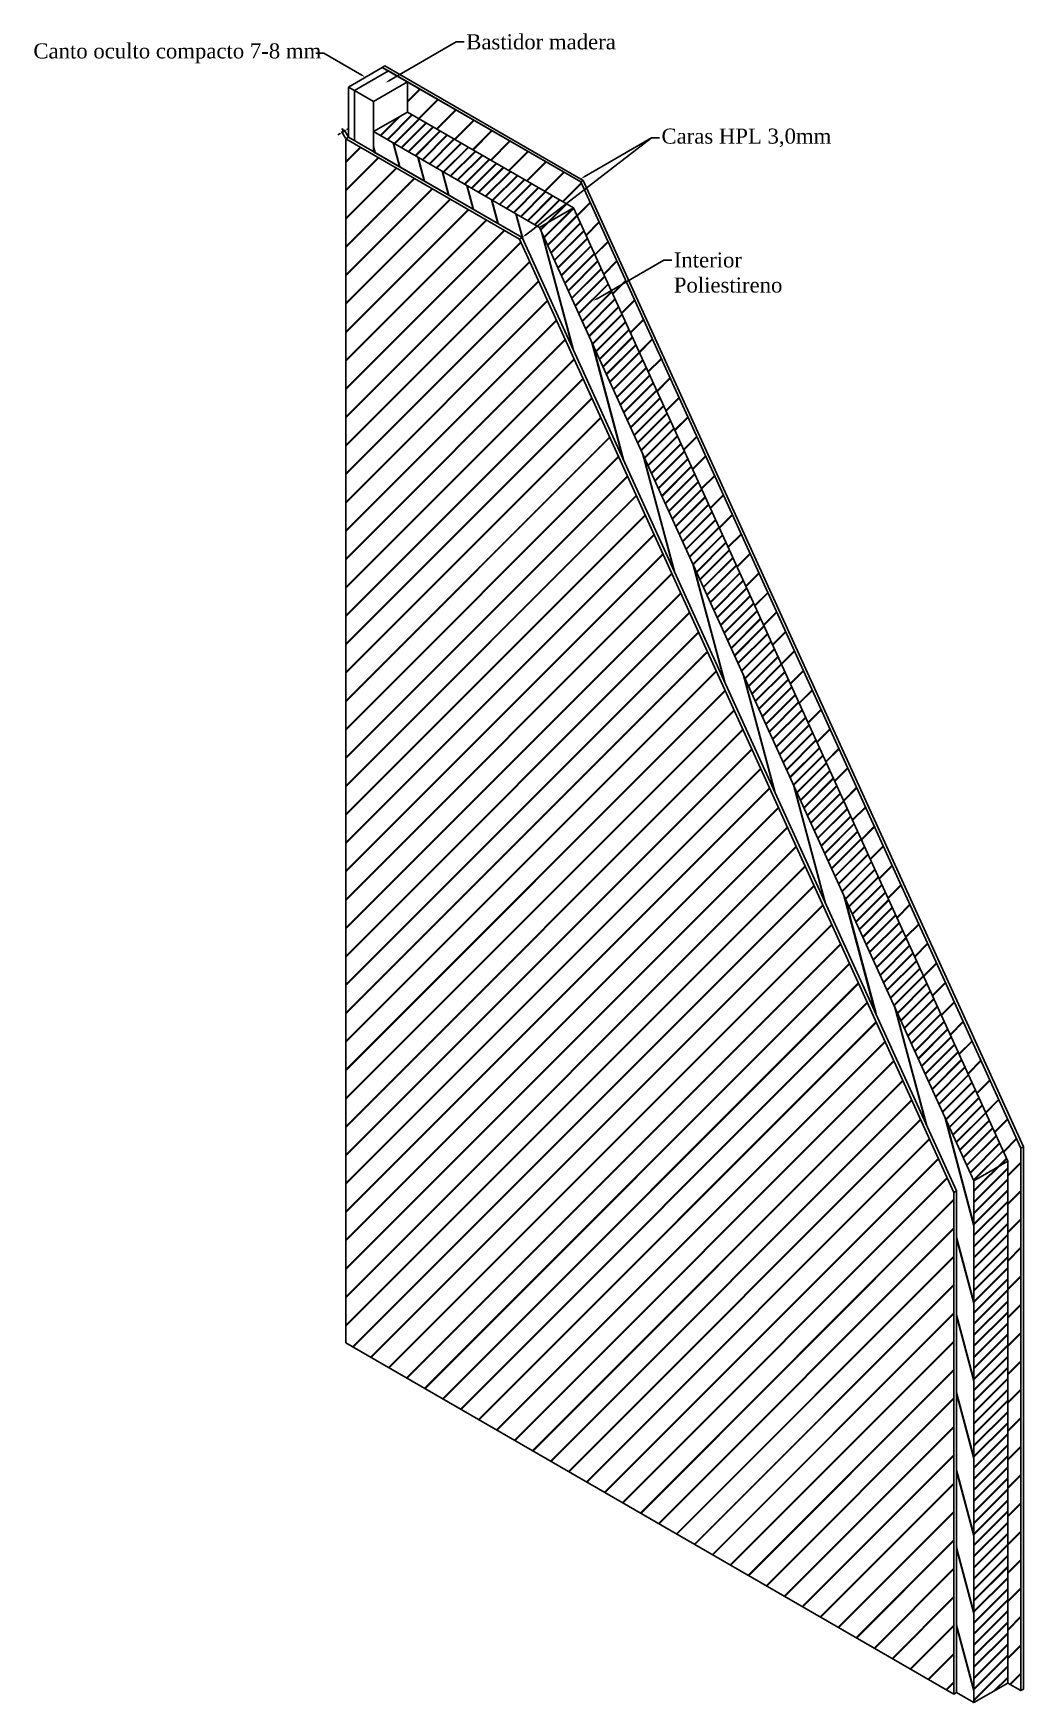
# Model space of a CAD drawing. Header units: millimetres. Extents: x 375 to 19686, y 637 to 5744.
# Drawn here: x 14230 to 15217, y 1327 to 2991 of the extents above; entities that cross this region are included whole.
import ezdxf
from ezdxf import colors
from ezdxf.entities.mleader import LeaderData, LeaderLine
from ezdxf.math import Vec2, Vec3

# ---------------------------------------------------------------- set-up
doc = ezdxf.new("R2010")
doc.units = ezdxf.units.MM
doc.layers.add('auxiliares', color=10, linetype='Continuous')
doc.styles.add('Anotativo', font='txt.shx')
doc.styles.get("Standard").update_dxf_attribs({"font": 'txt.shx'})
doc.dimstyles.new('ISO-25', dxfattribs={"dimtxt": 2.5, "dimasz": 2.5, "dimexe": 1.25, "dimexo": 0.625, "dimtad": 1, "dimtxsty": 'Standard', "dimcen": 2.5, "dimadec": 0, "dimazin": 0, "dimtfac": 1, "dimtmove": 0, "dimatfit": 3, "dimfxl": 1, "dimarcsym": 0})

# ---------------------------------------------------------------- blocks, each defined once
blk = doc.blocks.new('*D10')
at = {"layer": 'auxiliares', "color": 0, "lineweight": -2}
for p, q in [((14543.3, 2887.6), (14539.3, 2894.4)), ((14542.1, 2894.6), (14544.3, 2895.8)), ((14535.2, 2890.6), (14533, 2889.3)), ((14540.7, 2886.1), (14536.7, 2892.9)), ((14540, 2893.3), (14537.4, 2891.8))]:
    blk.add_line(p, q, dxfattribs=at)
at = {"layer": 'auxiliares', "color": 0}
for points in [[(14541.9, 2894.9), (14542.3, 2894.2), (14540, 2893.3)], [(14535.4, 2890.2), (14535, 2890.9), (14537.4, 2891.8)]]:
    blk.add_solid(points, dxfattribs=at)
at = {"layer": 'Defpoints', "color": 0}
for p in [(14537.4, 2891.8), (14541, 2885.6), (14543.6, 2887.1)]:
    blk.add_point(p, dxfattribs=at)
at = {"layer": 'auxiliares', "color": 0, "insert": (14537.7, 2894.2), "char_height": 2.5, "attachment_point": 5, "rotation": 30}
blk.add_mtext('3', dxfattribs=at)

msp = doc.modelspace()

# ---------------------------------------------------------------- hatches: boundary and pattern name
at = {"true_color": 0x636466}
h = msp.add_hatch(dxfattribs=at)
h.set_pattern_fill('JIS_LC_20A', color=251)
h.set_pattern_definition([(45, (14602.459, 1339.082), (-14.14214, 14.14214), []), (45, (14603.459, 1339.082), (-14.14214, 14.14214), [])])
h.paths.add_polyline_path([(14602.459, 2912.082), (14602.459, 2942.082), (14775.075, 2842.421), (15213.873, 1879.731), (15213.873, 1339.082), (15200.882, 1346.582), (15200.882, 1866.582), (14767.869, 2816.582)])
h = msp.add_hatch(dxfattribs=at)
h.set_pattern_fill('JIS_LC_8A', color=251)
h.set_pattern_definition([(45, (14568.684, 1327.082), (-5.515433, 5.515433), []), (45, (14569.684, 1327.082), (-5.515433, 5.515433), [])])
h.paths.add_polyline_path([(14734.094, 2797.082), (15167.107, 1847.082), (15200.882, 1866.582), (14767.869, 2816.582)])
h.paths.add_polyline_path([(14568.684, 2892.582), (14734.094, 2797.082), (14767.869, 2816.582), (14602.459, 2912.082)])
h.paths.add_polyline_path([(15167.107, 1847.082), (15167.107, 1327.082), (15200.882, 1346.582), (15200.882, 1866.582)])
h = msp.add_hatch(dxfattribs=at)
h.set_pattern_fill('JIS_LC_20A', color=251)
h.set_pattern_definition([(45, (14540.97, 1335.582), (-14.14214, 14.14214), []), (45, (14541.97, 1335.582), (-14.14214, 14.14214), [])])
h.paths.add_polyline_path([(14540.971, 1685.582), (14540.971, 2885.582), (14714.176, 2785.582), (15147.189, 1835.582), (15147.189, 1335.582)])
h = msp.add_hatch(dxfattribs=at)
h.set_pattern_fill('JIS_LC_20', color=251, angle=60)
h.set_pattern_definition([(105, (15819.17, 605.113), (-19.31852, -5.17638), []), (105, (15819.37, 605.46), (-19.31852, -5.17638), [])])
h.paths.add_polyline_path([(14568.684, 2872.582), (14716.774, 2787.082), (15149.787, 1837.082), (15149.787, 1337.082), (15167.107, 1327.082), (15167.107, 1847.082), (14734.094, 2797.082), (14568.684, 2892.582)])

# ---------------------------------------------------------------- linework, layer by layer
for p, q in [((14577.344, 2956.582), (14543.569, 2937.082)), ((14549.631, 2933.582), (14583.406, 2953.082)), ((14583.406, 2953.082), (14549.631, 2933.582)), ((14577.344, 2956.582), (14579.942, 2958.082)), ((14583.406, 2953.082), (14577.344, 2956.582)), ((14577.344, 2956.582), (14775.075, 2842.421)), ((14579.942, 2958.082), (14777.673, 2843.921)), ((14602.459, 2942.082), (14583.406, 2953.082)), ((14543.569, 2887.082), (14543.569, 2937.082)), ((14543.569, 2937.082), (14549.631, 2933.582)), ((14549.631, 2933.582), (14549.631, 2883.582)), ((14549.631, 2883.582), (14549.631, 2933.582)), ((14549.631, 2933.582), (14568.684, 2922.582)), ((14568.684, 2922.582), (14602.459, 2942.082)), ((14602.459, 2942.082), (14602.459, 2912.082)), ((14568.684, 2922.582), (14568.684, 2872.582)), ((14568.684, 2892.582), (14602.459, 2912.082)), ((14602.459, 2912.082), (14767.869, 2816.582)), ((14540.971, 2885.582), (14543.569, 2887.082)), ((14540.971, 1685.582), (14540.971, 2885.582)), ((14540.971, 2885.582), (14714.176, 2785.582)), ((14543.569, 2887.082), (14716.774, 2787.082)), ((14568.684, 2892.582), (14734.094, 2797.082)), ((14775.075, 2842.421), (14777.673, 2843.921)), ((14775.075, 2842.421), (15213.873, 1879.731)), ((14777.673, 2843.921), (15216.59, 1880.969)), ((14734.094, 2797.082), (14767.869, 2816.582)), ((14767.869, 2816.582), (15200.882, 1866.582)), ((14734.094, 2797.082), (15167.107, 1847.082)), ((14714.176, 2785.582), (14716.774, 2787.082)), ((14714.176, 2785.582), (15147.189, 1835.582)), ((14716.774, 2787.082), (15149.787, 1837.082)), ((15213.873, 1879.731), (15216.59, 1880.969)), ((15213.873, 1339.082), (15213.873, 1879.731)), ((15216.59, 1340.32), (15216.59, 1880.969)), ((15167.107, 1847.082), (15200.882, 1866.582)), ((15200.882, 1346.582), (15200.882, 1866.582)), ((15167.107, 1327.082), (15167.107, 1847.082)), ((15147.189, 1835.582), (15149.787, 1837.082)), ((15147.189, 1335.582), (15147.189, 1835.582)), ((15149.787, 1337.082), (15149.787, 1837.082)), ((14540.971, 1685.582), (15147.189, 1335.582)), ((15147.189, 1335.582), (15149.787, 1337.082)), ((15149.787, 1337.082), (15167.107, 1327.082)), ((15167.107, 1327.082), (15200.882, 1346.582)), ((15200.882, 1346.582), (15213.873, 1339.082)), ((15213.873, 1339.082), (15216.59, 1340.32))]:
    msp.add_line(p, q)
for points in [[(14602.459, 2912.082), (14602.459, 2942.082), (14775.075, 2842.421), (15213.873, 1879.731), (15213.873, 1339.082), (15200.882, 1346.582), (15200.882, 1866.582), (14767.869, 2816.582), (14602.459, 2912.082)], [(14568.684, 2872.582), (14568.684, 2892.582), (14734.094, 2797.082), (15167.107, 1847.082), (15167.107, 1327.082), (15149.787, 1337.082), (15149.787, 1837.082), (14716.774, 2787.082), (14568.684, 2872.582), (14568.684, 2892.582)], [(14568.684, 2872.582), (14568.684, 2892.582), (14734.094, 2797.082), (15167.107, 1847.082), (15167.107, 1327.082), (15149.787, 1337.082), (15149.787, 1837.082), (14716.774, 2787.082), (14568.684, 2872.582), (14568.684, 2892.582)]]:
    msp.add_lwpolyline(points)

# ---------------------------------------------------------------- dimensions: what is measured, and where the dimension line sits
at = {"layer": 'auxiliares'}
dim = msp.add_aligned_dim(p1=(14543.569, 2887.082), p2=(14540.971, 2885.582), distance=-7.208, dimstyle='ISO-25', dxfattribs=at)
dim.commit()
dim.dimension.update_dxf_attribs({"geometry": '*D10', "text_midpoint": (14537.728, 2894.198)})

# ---------------------------------------------------------------- leaders
ml = msp.add_multileader_mtext('Standard', dxfattribs=at)
ml.set_content('{\\fTimes New Roman|b0|i0|c0|p18;\\C3;Canto oculto compacto 7-8 mm}', color=256)
ml.set_leader_properties()
ml.build(insert=Vec2(0, 0))
ctx = ml.context
ctx.base_point, ctx.char_height, ctx.plane_origin = Vec3(14227.545, 2970.687), 15, Vec3(14560.456, 2946.832)
notes = []
notes.append((ctx, [(0, (1, 1, 0), (14519.138, 2970.687), (-1, 0), 8, [(0, [(14560.456, 2946.832)], 256, [])])]))
ctx.mtext.insert, ctx.mtext.flow_direction = Vec3(14229.545, 2980.556), 5
ml = msp.add_multileader_mtext('Standard', dxfattribs=at)
ml.set_content('{\\fTimes New Roman|b0|i0|c0|p18;\\C3;Bastidor madera}', color=256, style='Anotativo')
ml.set_leader_properties()
ml.build(insert=Vec2(0, 0))
ctx = ml.context
ctx.base_point, ctx.char_height, ctx.plane_origin = Vec3(14659.004, 2981.974), 15, Vec3(14580.331, 2941.171)
notes.append((ctx, [(0, (1, 1, 0), (14651.004, 2981.974), (1, 0), 8, [(0, [(14580.331, 2941.171)], 256, [])])]))
ctx.mtext.insert, ctx.mtext.flow_direction = Vec3(14661.004, 2989.626), 5
ml = msp.add_multileader_mtext('Standard', dxfattribs=at)
ml.set_content('{\\fTimes New Roman|b0|i0|c0|p18;\\C3;Caras HPL 3,0mm}', color=256, style='Anotativo')
ml.set_leader_properties()
ml.build(insert=Vec2(0, 0))
ctx = ml.context
ctx.base_point, ctx.char_height, ctx.plane_origin = Vec3(14853.61, 2886.305), 15, Vec3(14774.937, 2845.502)
notes.append((ctx, [(0, (1, 1, 0), (14845.61, 2886.305), (1, 0), 8, [(0, [(14774.937, 2845.502)], 256, [])])]))
ctx.mtext.insert, ctx.mtext.flow_direction = Vec3(14855.61, 2895.648), 5
ml = msp.add_multileader_mtext('Standard', dxfattribs=at)
ml.set_content('', color=256)
ml.set_leader_properties()
ml.build(insert=Vec2(0, 0))
ctx = ml.context
ctx.base_point, ctx.plane_origin = Vec3(14853.61, 2886.305), Vec3(14716.774, 2787.082)
notes.append((ctx, [(0, (1, 1, 0), (14845.61, 2886.305), (1, 0), 8, [(0, [(14716.774, 2787.082)], 256, [])])]))
ctx.mtext.insert, ctx.mtext.flow_direction = Vec3(14855.61, 2888.305), 5
ml = msp.add_multileader_mtext('Standard', dxfattribs=at)
ml.set_content('{\\fTimes New Roman|b0|i0|c0|p18;\\C3;Interior \\PPoliestireno}', color=256, style='Anotativo')
ml.set_leader_properties()
ml.build(insert=Vec2(0, 0))
ctx = ml.context
ctx.base_point, ctx.char_height, ctx.plane_origin = Vec3(14865.9, 2764.603), 15, Vec3(14787.227, 2723.8)
notes.append((ctx, [(0, (1, 1, 0), (14857.9, 2764.603), (1, 0), 8, [(0, [(14787.227, 2723.8)], 256, [])])]))
ctx.mtext.insert, ctx.mtext.flow_direction = Vec3(14867.9, 2772.254), 5
for ctx, leaders in notes:
    for number, flags, end, landing, length, lines in leaders:
        leader = LeaderData()
        leader.index, (leader.has_last_leader_line, leader.has_dogleg_vector, leader.attachment_direction) = number, flags
        leader.last_leader_point, leader.dogleg_vector, leader.dogleg_length = Vec3(end), Vec3(landing), length
        for number, points, colour, breaks in lines:
            line = LeaderLine()
            line.index, line.vertices, line.color, line.breaks = number, Vec3.list(points), colors.encode_raw_color(colour), breaks
            leader.lines.append(line)
        ctx.leaders.append(leader)

doc.saveas('drawing.dxf')
